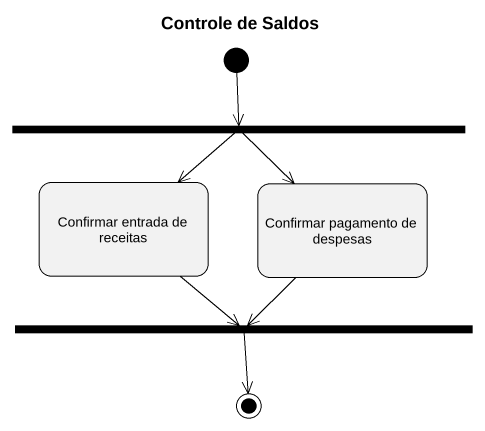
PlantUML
@startuml
title Controle de Saldos
hide empty description
state fork1 <<fork>>
state "Confirmar entrada de receitas" as Confirmar_entrada_de
state "Confirmar pagamento de despesas" as Confirmar_pagamento_de
state fork2 <<join>>
[*] --> fork1
fork1 --> Confirmar_entrada_de
fork1 --> Confirmar_pagamento_de
Confirmar_entrada_de --> fork2
Confirmar_pagamento_de --> fork2
fork2 --> [*]
@enduml
